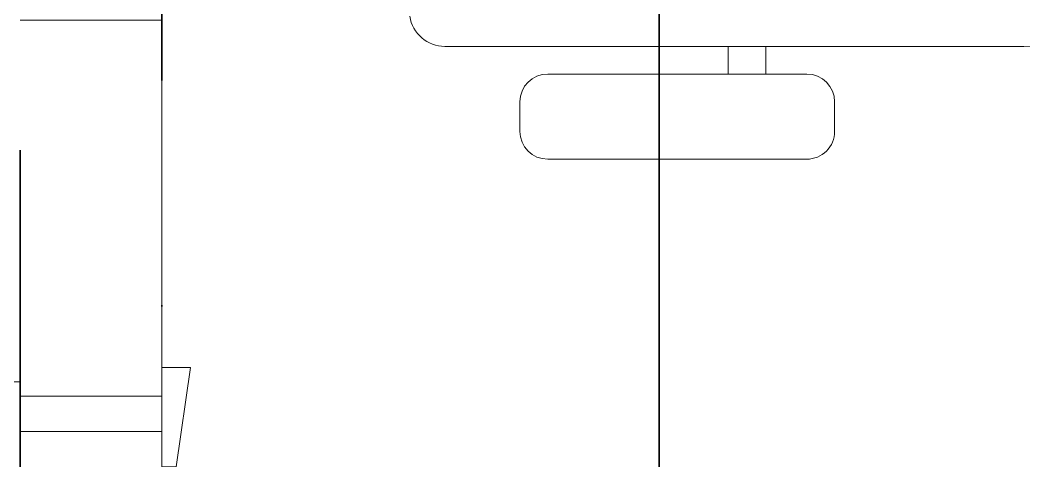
# Model space of a CAD drawing. Header units: inches. Extents: x -246178 to 57169, y -29325 to 19878.
# Drawn here: x 31350 to 32057, y -8923 to -8612 of the extents above; entities that cross this region are included whole.
import ezdxf

# ---------------------------------------------------------------- set-up
doc = ezdxf.new("R2010")
doc.units = ezdxf.units.IN
doc.header["$LTSCALE"] = 25
doc.header["$MEASUREMENT"] = 0
doc.linetypes.add('DASHDOT', pattern=[25.4, 12.7, -6.35, 0, -6.35])
doc.layers.get('0').update_dxf_attribs({"color": 8})
for name, color, linetype, lineweight in [('00-Ground Floor$0$LOADING', 253, 'Continuous', 5), ('00-Ground Floor$0$NEW Wall', 166, 'Continuous', 5), ('00-Ground Floor$0$Walls', 251, 'Continuous', 5), ('00-Ground Floor$0$Wooden Joinery', 251, 'Continuous', 5), ('E-LITE-CLNG-CNDT', 6, 'DASHDOT', 35)]:
    doc.layers.add(name, color=color, linetype=linetype, lineweight=lineweight)

# ---------------------------------------------------------------- blocks, each defined once
blk = doc.blocks.new('00-Ground Floor$0$A$C5DAD61B4')
at = {"layer": '00-Ground Floor$0$Wooden Joinery'}
for points in [[(940, 959.06), (940, 969.06), (1010, 979.06), (1010, 959.06)], [(950, 859.06), (950, 849.06), (1020, 839.06), (1020, 859.06)]]:
    blk.add_lwpolyline(points, close=True, dxfattribs=at)
for points in [[(975, 859.06), (940, 859.06), (940, 899.07), (930, 899.07), (930, 959.06), (975, 959.06), (975, 859.06)], [(975, 859.06), (975, 959.06), (1000, 959.06), (1000, 859.06), (975, 859.06)]]:
    blk.add_lwpolyline(points, dxfattribs=at)
blk = doc.blocks.new('*X63')
at = {"color": 0}
for p, q in [((5, 3), (5, 3)), ((5, 3), (5, 3)), ((5, 3), (5, 3)), ((5, 3), (5, 3)), ((5, 3), (5, 3)), ((5, 3), (5, 3)), ((5, 3), (5, 3)), ((5, 3), (5, 3)), ((5, 3), (5, 3)), ((5, 3), (5, 3)), ((5, 3), (5, 3)), ((5, 3), (5, 3)), ((5, 3), (5, 3)), ((5, 3), (5, 3)), ((5, 3), (5, 3)), ((5, 3), (5, 3)), ((5, 3), (5, 3)), ((5, 3), (5, 3)), ((5, 3), (5, 3)), ((5, 3), (5, 3)), ((5, 3), (5, 3)), ((5, 3), (5, 3)), ((5, 3), (5, 3)), ((5, 3), (5, 3)), ((5, 3), (5, 3)), ((5, 3), (5, 3)), ((5, 3), (5, 3)), ((5, 3), (5, 3)), ((5, 3), (5, 3)), ((5, 3), (5, 3)), ((5, 3), (5, 3)), ((5, 3), (5, 3)), ((5, 3), (5, 3)), ((5, 3), (5, 3)), ((5, 3), (5, 3)), ((5, 3), (5, 3)), ((5, 3), (5, 3)), ((5, 3), (5, 3)), ((5, 3), (5, 3)), ((5, 3), (5, 3)), ((5, 3), (5, 3)), ((5, 3), (5, 3)), ((5, 3), (5, 3)), ((5, 3), (5, 3)), ((5, 3), (5, 3)), ((5, 3), (5, 3)), ((5, 3), (5, 3)), ((5, 3), (5, 3)), ((5, 3), (5, 3)), ((5, 3), (5, 3)), ((5, 3), (5, 3)), ((5, 3), (5, 3)), ((5, 3), (5, 3)), ((5, 3), (5, 3)), ((5, 3), (5, 3)), ((5, 3), (5, 3)), ((5, 3), (5, 3)), ((5, 3), (5, 3)), ((5, 3), (5, 3)), ((5, 3), (5, 3)), ((5, 3), (5, 3)), ((5, 3), (5, 3)), ((5, 3), (5, 3)), ((5, 3), (5, 3)), ((5, 3), (5, 3)), ((5, 3), (5, 3)), ((6, 3), (5, 3)), ((5, 3), (5, 3)), ((6, 3), (5, 3)), ((5, 3), (5, 3)), ((6, 3), (5, 3)), ((5, 3), (5, 3)), ((6, 3), (5, 3)), ((5, 3), (5, 3)), ((5, 3), (5, 3)), ((5, 3), (5, 3)), ((5, 3), (5, 3)), ((5, 3), (5, 3)), ((5, 3), (5, 3)), ((5, 3), (5, 3)), ((5, 3), (5, 3)), ((5, 3), (5, 3)), ((5, 3), (5, 3)), ((5, 3), (5, 3)), ((5, 3), (5, 3)), ((5, 3), (5, 3)), ((5, 3), (5, 3)), ((5, 3), (5, 3)), ((5, 3), (5, 3)), ((5, 3), (5, 3)), ((5, 3), (5, 3)), ((5, 3), (5, 3)), ((5, 3), (5, 3)), ((5, 3), (5, 3)), ((5, 3), (5, 3)), ((5, 3), (5, 3)), ((6, 3), (6, 3)), ((6, 3), (6, 3)), ((6, 3), (6, 3)), ((6, 3), (6, 3)), ((6, 3), (6, 3)), ((6, 3), (6, 3)), ((6, 3), (6, 3)), ((6, 3), (6, 3)), ((6, 3), (6, 3)), ((6, 3), (6, 3)), ((6, 3), (6, 3)), ((6, 3), (6, 3)), ((6, 3), (6, 3)), ((6, 3), (6, 3)), ((6, 3), (6, 3)), ((6, 3), (6, 3)), ((6, 3), (6, 3)), ((6, 3), (6, 3)), ((6, 3), (6, 3)), ((6, 3), (6, 3)), ((6, 3), (6, 3)), ((6, 3), (6, 3)), ((6, 3), (6, 3)), ((6, 3), (6, 3)), ((6, 3), (6, 3)), ((6, 3), (6, 3)), ((6, 3), (6, 3)), ((6, 3), (6, 3)), ((6, 3), (6, 3)), ((6, 3), (6, 3)), ((6, 3), (6, 3)), ((6, 3), (6, 3)), ((6, 3), (6, 3)), ((6, 3), (6, 3)), ((6, 3), (6, 3)), ((6, 3), (6, 3)), ((6, 3), (6, 3)), ((6, 3), (6, 3)), ((6, 3), (6, 3)), ((6, 3), (6, 3)), ((6, 3), (6, 3)), ((6, 3), (6, 3)), ((6, 3), (6, 3)), ((6, 3), (6, 3)), ((6, 3), (6, 3)), ((6, 3), (6, 3)), ((6, 3), (6, 3)), ((6, 3), (6, 3)), ((6, 3), (6, 3)), ((6, 3), (6, 3)), ((6, 3), (6, 3)), ((6, 3), (6, 3)), ((6, 3), (6, 3)), ((6, 3), (6, 3)), ((6, 3), (6, 3)), ((6, 3), (6, 3)), ((6, 3), (6, 3)), ((6, 3), (6, 3)), ((6, 3), (6, 3)), ((6, 3), (6, 3)), ((6, 3), (6, 3)), ((6, 3), (6, 3)), ((6, 3), (6, 3)), ((6, 3), (6, 3)), ((6, 3), (6, 3)), ((6, 3), (6, 3)), ((6, 3), (6, 3)), ((6, 3), (6, 3)), ((6, 3), (6, 3)), ((6, 3), (6, 3)), ((6, 3), (6, 3)), ((6, 3), (6, 3)), ((6, 3), (6, 3)), ((6, 3), (6, 3)), ((6, 3), (6, 3)), ((6, 3), (6, 3)), ((6, 3), (6, 3)), ((6, 3), (6, 3)), ((6, 3), (6, 3)), ((6, 3), (6, 3)), ((6, 3), (6, 3)), ((6, 3), (6, 3)), ((6, 3), (6, 3)), ((6, 3), (6, 3)), ((6, 3), (6, 3)), ((6, 3), (6, 3)), ((6, 3), (6, 3)), ((6, 3), (6, 3)), ((6, 3), (6, 3)), ((6, 3), (6, 3)), ((6, 3), (6, 3)), ((6, 3), (6, 3)), ((6, 3), (6, 3)), ((6, 3), (6, 3)), ((6, 3), (6, 3)), ((6, 3), (6, 3)), ((6, 3), (6, 3)), ((6, 3), (6, 3)), ((6, 3), (6, 3)), ((6, 3), (6, 3)), ((6, 3), (6, 3)), ((6, 3), (6, 3)), ((6, 3), (6, 3)), ((6, 3), (6, 3)), ((6, 3), (6, 3)), ((6, 3), (6, 3)), ((6, 3), (6, 3)), ((6, 3), (6, 3)), ((6, 3), (6, 3)), ((6, 3), (6, 3)), ((6, 3), (6, 3)), ((6, 3), (6, 3)), ((6, 3), (6, 3)), ((6, 3), (6, 3)), ((6, 3), (6, 3)), ((6, 3), (6, 3)), ((6, 3), (6, 3)), ((6, 3), (6, 3)), ((6, 3), (6, 3)), ((6, 3), (6, 3)), ((6, 3), (6, 3)), ((6, 3), (6, 3)), ((6, 3), (6, 3)), ((6, 3), (6, 3)), ((6, 3), (6, 3)), ((6, 3), (6, 3)), ((6, 3), (6, 3)), ((6, 3), (6, 3)), ((6, 3), (6, 3)), ((6, 3), (6, 3)), ((6, 3), (6, 3)), ((6, 3), (6, 3)), ((6, 3), (6, 3)), ((6, 3), (6, 3)), ((6, 3), (6, 3)), ((6, 3), (6, 3)), ((6, 3), (6, 3)), ((6, 3), (6, 3)), ((6, 3), (6, 3)), ((6, 3), (6, 3)), ((6, 3), (6, 3)), ((6, 3), (6, 3)), ((6, 3), (6, 3)), ((6, 3), (6, 3)), ((6, 3), (6, 3)), ((6, 3), (6, 3)), ((6, 3), (6, 3)), ((6, 3), (6, 3)), ((6, 3), (6, 3)), ((6, 3), (6, 3)), ((6, 3), (6, 3)), ((6, 3), (6, 3)), ((6, 3), (6, 3)), ((6, 3), (6, 3)), ((6, 3), (6, 3)), ((6, 3), (6, 3)), ((6, 3), (6, 3)), ((6, 3), (6, 3)), ((6, 3), (6, 3)), ((6, 3), (6, 3)), ((6, 3), (6, 3)), ((6, 3), (6, 3)), ((6, 3), (6, 3)), ((6, 3), (6, 3)), ((6, 3), (6, 3)), ((6, 3), (6, 3)), ((6, 3), (6, 3)), ((6, 3), (6, 3)), ((6, 3), (6, 3)), ((6, 3), (6, 3)), ((6, 3), (6, 3)), ((6, 3), (6, 3)), ((6, 3), (6, 3)), ((6, 3), (6, 3)), ((6, 3), (6, 3)), ((6, 3), (6, 3)), ((6, 3), (6, 3)), ((6, 3), (6, 3)), ((6, 3), (6, 3)), ((6, 3), (6, 3)), ((6, 3), (6, 3)), ((6, 3), (6, 3)), ((6, 3), (6, 3)), ((6, 3), (6, 3)), ((6, 3), (6, 3)), ((6, 3), (6, 3)), ((6, 3), (6, 3)), ((6, 3), (6, 3)), ((6, 3), (6, 3)), ((6, 3), (6, 3)), ((6, 3), (6, 3)), ((6, 3), (6, 3)), ((6, 3), (6, 3)), ((6, 3), (6, 3)), ((6, 3), (6, 3)), ((6, 3), (6, 3)), ((6, 3), (6, 3)), ((6, 3), (6, 3)), ((6, 3), (6, 3)), ((6, 3), (6, 3)), ((6, 3), (6, 3)), ((6, 3), (6, 3)), ((6, 3), (6, 3)), ((6, 3), (6, 3)), ((6, 3), (5, 3)), ((6, 3), (5, 3)), ((6, 3), (5, 3)), ((6, 3), (5, 3)), ((6, 3), (5, 3)), ((6, 3), (6, 3)), ((6, 3), (6, 3)), ((6, 3), (6, 3)), ((6, 3), (6, 3)), ((6, 3), (6, 3)), ((6, 3), (6, 3)), ((6, 3), (6, 3)), ((6, 3), (6, 3)), ((6, 3), (6, 3)), ((6, 3), (6, 3)), ((6, 3), (6, 3)), ((6, 3), (6, 3)), ((6, 3), (6, 3)), ((6, 3), (6, 3)), ((6, 3), (6, 3)), ((6, 3), (6, 3)), ((6, 3), (6, 3)), ((6, 3), (6, 3)), ((6, 3), (6, 3)), ((6, 3), (6, 3)), ((6, 3), (6, 3)), ((6, 3), (6, 3)), ((6, 3), (6, 3)), ((6, 3), (6, 3)), ((6, 3), (6, 3)), ((6, 3), (6, 3)), ((6, 3), (6, 3)), ((6, 3), (6, 3)), ((6, 3), (6, 3)), ((6, 3), (6, 3)), ((6, 3), (6, 3)), ((6, 3), (6, 3)), ((6, 3), (6, 3)), ((6, 3), (6, 3)), ((6, 3), (6, 3)), ((6, 3), (6, 3)), ((6, 3), (6, 3)), ((6, 3), (6, 3)), ((6, 3), (6, 3)), ((6, 3), (6, 3)), ((6, 3), (6, 3)), ((6, 3), (6, 3)), ((6, 3), (6, 3)), ((6, 3), (6, 3)), ((6, 3), (6, 3)), ((6, 3), (6, 3)), ((6, 3), (6, 3)), ((6, 3), (6, 3)), ((6, 3), (6, 3)), ((6, 3), (6, 3)), ((6, 3), (6, 3)), ((6, 3), (6, 3)), ((6, 3), (6, 3)), ((6, 3), (6, 3)), ((6, 3), (6, 3)), ((6, 3), (6, 3)), ((6, 3), (6, 3)), ((6, 3), (6, 3)), ((6, 3), (6, 3)), ((6, 3), (6, 3)), ((6, 3), (6, 3)), ((6, 3), (6, 3)), ((6, 3), (6, 3)), ((6, 3), (6, 3)), ((6, 3), (6, 3)), ((6, 3), (6, 3)), ((6, 3), (6, 3)), ((6, 3), (6, 3)), ((6, 3), (6, 3)), ((6, 3), (6, 3)), ((6, 3), (6, 3)), ((6, 3), (6, 3)), ((6, 3), (6, 3)), ((6, 3), (6, 3)), ((6, 3), (6, 3)), ((6, 3), (6, 3)), ((6, 3), (6, 3)), ((6, 3), (6, 3)), ((6, 3), (6, 3)), ((6, 3), (6, 3)), ((6, 3), (6, 3)), ((6, 3), (6, 3)), ((6, 3), (6, 3)), ((6, 3), (6, 3)), ((6, 3), (6, 3)), ((6, 3), (6, 3)), ((6, 3), (6, 3)), ((6, 3), (6, 3)), ((6, 3), (6, 3)), ((6, 3), (6, 3)), ((6, 3), (6, 3)), ((6, 3), (6, 3)), ((6, 3), (6, 3)), ((6, 3), (6, 3)), ((6, 3), (6, 3)), ((6, 3), (6, 3)), ((6, 3), (6, 3)), ((6, 3), (6, 3)), ((6, 3), (6, 3)), ((6, 3), (6, 3)), ((6, 3), (6, 3)), ((6, 3), (6, 3)), ((6, 3), (6, 3)), ((6, 3), (6, 3)), ((6, 3), (6, 3)), ((6, 3), (6, 3)), ((6, 3), (6, 3)), ((6, 3), (6, 3)), ((6, 3), (6, 3)), ((6, 3), (6, 3)), ((6, 3), (6, 3)), ((6, 3), (6, 3)), ((6, 3), (6, 3)), ((6, 3), (6, 3)), ((6, 3), (6, 3)), ((6, 3), (6, 3)), ((6, 3), (6, 3)), ((6, 3), (6, 3)), ((6, 3), (6, 3)), ((6, 3), (6, 3)), ((6, 3), (6, 3)), ((6, 3), (6, 3)), ((6, 3), (6, 3)), ((6, 3), (6, 3)), ((6, 3), (6, 3)), ((6, 3), (6, 3)), ((6, 3), (6, 3)), ((6, 3), (6, 3)), ((6, 3), (6, 3)), ((6, 3), (6, 3)), ((6, 3), (6, 3)), ((6, 3), (6, 3)), ((6, 3), (6, 3)), ((6, 3), (6, 3)), ((6, 3), (6, 3)), ((6, 3), (6, 3)), ((6, 3), (6, 3)), ((6, 3), (6, 3)), ((6, 3), (6, 3)), ((6, 3), (6, 3)), ((6, 3), (6, 3)), ((6, 3), (6, 3)), ((6, 3), (6, 3)), ((6, 3), (6, 3)), ((6, 3), (6, 3)), ((6, 3), (6, 3)), ((6, 3), (6, 3)), ((6, 3), (6, 3)), ((6, 3), (6, 3)), ((6, 3), (6, 3)), ((6, 3), (6, 3)), ((6, 3), (6, 3)), ((6, 3), (6, 3)), ((6, 3), (6, 3)), ((6, 3), (6, 3)), ((6, 3), (6, 3)), ((6, 3), (6, 3)), ((6, 3), (6, 3)), ((6, 3), (6, 3)), ((6, 3), (6, 3)), ((6, 3), (6, 3)), ((6, 3), (6, 3)), ((6, 3), (6, 3)), ((6, 3), (6, 3)), ((6, 3), (6, 3)), ((6, 3), (6, 3)), ((6, 3), (6, 3)), ((6, 3), (6, 3)), ((6, 3), (6, 3)), ((6, 3), (6, 3)), ((6, 3), (6, 3)), ((6, 3), (6, 3)), ((6, 3), (6, 3)), ((6, 3), (6, 3)), ((6, 3), (6, 3)), ((6, 3), (6, 3)), ((6, 3), (6, 3)), ((6, 3), (6, 3)), ((6, 3), (6, 3)), ((6, 3), (6, 3)), ((6, 3), (6, 3)), ((6, 3), (6, 3)), ((6, 3), (6, 3)), ((6, 3), (6, 3)), ((6, 3), (6, 3)), ((6, 3), (6, 3)), ((6, 3), (6, 3)), ((6, 3), (6, 3)), ((6, 3), (6, 3)), ((6, 3), (6, 3)), ((6, 3), (6, 3)), ((6, 3), (6, 3)), ((6, 3), (6, 3)), ((6, 3), (6, 3)), ((6, 3), (6, 3)), ((6, 3), (6, 3)), ((6, 3), (6, 3)), ((6, 3), (6, 3)), ((6, 3), (6, 3)), ((6, 3), (6, 3)), ((6, 3), (6, 3)), ((6, 3), (6, 3)), ((6, 3), (6, 3)), ((6, 3), (6, 3)), ((6, 3), (6, 3)), ((6, 3), (6, 3)), ((6, 3), (6, 3)), ((6, 3), (6, 3)), ((6, 3), (6, 3)), ((6, 3), (6, 3)), ((6, 3), (6, 3)), ((6, 3), (6, 3)), ((6, 3), (6, 3)), ((6, 3), (6, 3)), ((6, 3), (6, 3)), ((6, 3), (6, 3)), ((6, 3), (6, 3)), ((6, 3), (6, 3)), ((6, 3), (6, 3)), ((6, 3), (6, 3)), ((6, 3), (6, 3)), ((6, 3), (6, 3)), ((6, 3), (6, 3)), ((6, 3), (6, 3)), ((6, 3), (6, 3)), ((6, 3), (6, 3)), ((6, 3), (6, 3)), ((6, 3), (6, 3)), ((6, 3), (6, 3)), ((6, 3), (6, 3)), ((6, 3), (6, 3)), ((6, 3), (6, 3)), ((6, 3), (6, 3)), ((6, 3), (6, 3)), ((6, 3), (6, 3)), ((6, 3), (6, 3)), ((6, 3), (6, 3)), ((6, 3), (6, 3)), ((6, 3), (6, 3)), ((6, 3), (6, 3)), ((6, 3), (6, 3)), ((6, 3), (6, 3)), ((6, 3), (6, 3)), ((6, 3), (6, 3)), ((6, 3), (6, 3)), ((6, 3), (6, 3)), ((6, 3), (6, 3)), ((6, 3), (6, 3)), ((6, 3), (6, 3)), ((6, 3), (6, 3)), ((6, 3), (6, 3)), ((6, 3), (6, 3)), ((6, 3), (6, 3)), ((6, 3), (6, 3)), ((6, 3), (6, 3)), ((6, 3), (6, 3)), ((6, 3), (6, 3)), ((6, 3), (6, 3)), ((6, 3), (6, 3)), ((6, 3), (6, 3)), ((6, 3), (6, 3)), ((6, 3), (6, 3)), ((6, 3), (6, 3)), ((6, 3), (6, 3)), ((6, 3), (6, 3)), ((6, 3), (6, 3)), ((6, 3), (6, 3)), ((6, 3), (6, 3)), ((6, 3), (6, 3)), ((6, 3), (6, 3)), ((6, 3), (6, 3)), ((6, 3), (6, 3)), ((6, 3), (6, 3)), ((6, 3), (6, 3)), ((6, 3), (6, 3)), ((6, 3), (6, 3)), ((6, 3), (6, 3)), ((6, 3), (6, 3)), ((6, 3), (6, 3)), ((6, 3), (6, 3)), ((6, 3), (6, 3)), ((6, 3), (6, 3)), ((6, 3), (6, 3)), ((6, 3), (6, 3)), ((6, 3), (6, 3)), ((6, 3), (6, 3)), ((6, 3), (6, 3)), ((6, 3), (6, 3)), ((6, 3), (6, 3)), ((6, 3), (6, 3)), ((6, 3), (6, 3)), ((6, 3), (6, 3)), ((6, 3), (6, 3)), ((6, 3), (6, 3)), ((6, 3), (6, 3)), ((6, 3), (6, 3)), ((6, 3), (6, 3)), ((6, 3), (6, 3)), ((6, 3), (6, 3)), ((6, 3), (6, 3)), ((6, 3), (6, 3)), ((6, 3), (6, 3)), ((6, 3), (6, 3)), ((6, 3), (6, 3)), ((6, 3), (6, 3)), ((6, 3), (6, 3)), ((6, 3), (6, 3)), ((6, 3), (6, 3)), ((6, 3), (6, 3)), ((6, 3), (6, 3)), ((6, 3), (6, 3)), ((6, 3), (6, 3)), ((6, 3), (6, 3)), ((6, 3), (6, 3)), ((6, 3), (6, 3)), ((6, 3), (6, 3)), ((6, 3), (6, 3))]:
    blk.add_line(p, q, dxfattribs=at)
blk = doc.blocks.new('*X64')
at = {"color": 0}
for p, q in [((13, 1), (13, 1)), ((13, 1), (13, 1)), ((13, 1), (13, 1)), ((13, 1), (13, 1)), ((13, 1), (13, 1)), ((13, 1), (13, 1)), ((13, 1), (13, 1)), ((13, 1), (13, 1)), ((13, 1), (13, 1)), ((13, 1), (13, 1)), ((13, 1), (13, 1)), ((13, 1), (13, 1)), ((13, 1), (13, 1)), ((13, 1), (13, 1)), ((13, 1), (13, 1)), ((13, 1), (14, 1)), ((13, 1), (14, 1)), ((13, 1), (14, 1)), ((13, 1), (13, 1)), ((13, 1), (13, 1)), ((13, 1), (13, 1)), ((13, 1), (13, 1)), ((13, 1), (13, 1)), ((13, 1), (13, 1)), ((13, 1), (13, 1)), ((13, 1), (13, 1)), ((13, 1), (13, 1)), ((13, 1), (13, 1)), ((13, 1), (13, 1)), ((13, 1), (13, 1)), ((13, 1), (13, 1)), ((13, 1), (13, 1)), ((13, 1), (13, 1)), ((13, 1), (13, 1)), ((13, 1), (13, 1)), ((13, 1), (13, 1)), ((13, 1), (13, 1)), ((13, 1), (13, 1)), ((13, 1), (13, 1)), ((13, 1), (13, 1)), ((13, 1), (13, 1)), ((13, 1), (13, 1)), ((13, 1), (13, 1)), ((13, 1), (13, 1)), ((13, 1), (13, 1)), ((13, 1), (13, 1)), ((13, 1), (13, 1)), ((13, 1), (13, 1)), ((13, 1), (13, 1)), ((13, 1), (13, 1)), ((13, 1), (13, 1)), ((13, 1), (13, 1)), ((13, 1), (13, 1)), ((13, 1), (13, 1)), ((13, 1), (13, 1)), ((13, 1), (13, 1)), ((13, 1), (13, 1)), ((13, 1), (13, 1)), ((13, 1), (13, 1)), ((13, 1), (13, 1)), ((13, 1), (13, 1)), ((13, 1), (13, 1)), ((13, 1), (13, 1)), ((13, 1), (13, 1)), ((13, 1), (13, 1)), ((13, 1), (13, 1)), ((13, 1), (13, 1)), ((13, 1), (13, 1)), ((13, 1), (13, 1)), ((13, 1), (13, 1)), ((13, 1), (13, 1)), ((13, 1), (13, 1)), ((13, 1), (13, 1)), ((13, 1), (13, 1)), ((13, 1), (13, 1)), ((13, 1), (13, 1)), ((13, 1), (13, 1)), ((13, 1), (13, 1)), ((13, 1), (13, 1)), ((13, 1), (13, 1)), ((13, 1), (13, 1)), ((13, 1), (13, 1)), ((13, 1), (13, 1)), ((13, 1), (13, 1)), ((13, 1), (13, 1)), ((13, 1), (13, 1)), ((13, 1), (13, 1)), ((13, 1), (13, 1)), ((13, 1), (13, 1)), ((13, 1), (13, 1)), ((13, 1), (13, 1)), ((13, 1), (13, 1)), ((13, 1), (13, 1)), ((13, 1), (13, 1)), ((13, 1), (13, 1)), ((13, 1), (13, 1)), ((13, 1), (13, 1)), ((13, 1), (13, 1)), ((13, 1), (13, 1)), ((13, 1), (13, 1)), ((13, 1), (13, 1)), ((13, 1), (13, 1)), ((13, 1), (13, 1)), ((13, 1), (13, 1)), ((13, 1), (13, 1)), ((13, 1), (13, 1)), ((13, 1), (13, 1)), ((13, 1), (13, 1)), ((13, 1), (13, 1)), ((13, 1), (13, 1)), ((13, 1), (13, 1)), ((13, 1), (13, 1)), ((13, 1), (13, 1)), ((13, 1), (13, 1)), ((13, 1), (13, 1)), ((13, 1), (13, 1)), ((13, 1), (13, 1)), ((13, 1), (13, 1)), ((13, 1), (13, 1)), ((13, 1), (13, 1)), ((13, 1), (13, 1)), ((13, 1), (13, 1)), ((13, 1), (13, 1)), ((13, 1), (14, 1)), ((13, 0), (13, 0)), ((13, 0), (13, 0)), ((13, 0), (13, 0)), ((13, 0), (13, 0)), ((13, 0), (13, 0)), ((13, 0), (13, 0)), ((13, 0), (13, 0)), ((13, 0), (13, 0)), ((13, 0), (13, 0)), ((13, 0), (13, 0)), ((13, 0), (13, 0)), ((13, 0), (13, 0)), ((13, 0), (13, 0)), ((13, 0), (13, 0)), ((13, 0), (13, 0)), ((13, 0), (13, 0)), ((13, 0), (13, 0)), ((13, 0), (13, 0)), ((13, 0), (13, 0)), ((13, 0), (13, 0)), ((13, 0), (13, 0)), ((13, 0), (13, 0)), ((13, 0), (13, 0)), ((13, 0), (13, 0)), ((13, 0), (13, 0)), ((13, 0), (13, 0)), ((13, 0), (13, 0)), ((13, 0), (13, 0)), ((13, 0), (13, 0)), ((13, 0), (13, 0)), ((13, 0), (13, 0)), ((13, 0), (13, 0)), ((13, 0), (13, 0)), ((13, 0), (13, 0)), ((13, 0), (13, 0)), ((13, 0), (13, 0)), ((13, 0), (13, 0)), ((13, 0), (13, 0)), ((13, 0), (13, 0)), ((13, 0), (13, 0)), ((13, 0), (13, 0)), ((13, 0), (13, 0)), ((13, 0), (13, 0)), ((13, 0), (13, 0)), ((13, 0), (13, 0)), ((13, 0), (13, 0)), ((13, 0), (13, 0)), ((13, 0), (13, 0)), ((13, 0), (14, 0)), ((13, 0), (14, 0)), ((13, 0), (13, 0)), ((13, 0), (14, 0)), ((14, 1), (14, 1)), ((14, 1), (14, 1)), ((14, 1), (14, 1)), ((14, 1), (14, 1)), ((14, 1), (14, 1)), ((14, 1), (14, 1)), ((14, 1), (14, 1)), ((14, 1), (14, 1)), ((14, 1), (14, 1)), ((14, 1), (14, 1)), ((14, 1), (14, 1)), ((14, 1), (14, 1)), ((14, 1), (14, 1)), ((14, 1), (14, 1)), ((14, 1), (14, 1)), ((14, 1), (14, 1)), ((14, 1), (14, 1)), ((14, 1), (14, 1)), ((14, 1), (14, 1)), ((14, 1), (14, 1)), ((14, 1), (14, 1)), ((14, 1), (14, 1)), ((14, 1), (14, 1)), ((14, 1), (14, 1)), ((14, 1), (14, 1)), ((14, 1), (14, 1)), ((14, 1), (14, 1)), ((14, 1), (14, 1)), ((14, 1), (14, 1)), ((14, 1), (14, 1)), ((14, 1), (14, 1)), ((14, 1), (14, 1)), ((14, 1), (14, 1)), ((14, 1), (14, 1)), ((14, 1), (14, 1)), ((14, 1), (14, 1)), ((14, 1), (14, 1)), ((14, 1), (14, 1)), ((14, 1), (14, 1)), ((14, 1), (14, 1)), ((14, 1), (14, 1)), ((14, 1), (14, 1)), ((14, 1), (14, 1)), ((14, 1), (14, 1)), ((14, 1), (14, 1)), ((14, 1), (14, 1)), ((14, 1), (14, 1)), ((14, 1), (14, 1)), ((14, 1), (14, 1)), ((14, 1), (14, 1)), ((14, 1), (14, 1)), ((14, 1), (14, 1)), ((14, 1), (14, 1)), ((14, 1), (14, 1)), ((14, 1), (14, 1)), ((14, 1), (14, 1)), ((14, 1), (14, 1)), ((14, 1), (14, 1)), ((14, 1), (14, 1)), ((14, 1), (14, 1)), ((14, 1), (14, 1)), ((14, 1), (14, 1)), ((14, 1), (14, 1)), ((14, 1), (14, 1)), ((14, 1), (14, 1)), ((14, 1), (14, 1)), ((14, 1), (14, 1)), ((14, 1), (14, 1)), ((14, 1), (14, 1)), ((14, 1), (14, 1)), ((14, 1), (14, 1)), ((14, 1), (14, 1)), ((14, 1), (14, 1)), ((14, 1), (14, 1)), ((14, 1), (14, 1)), ((14, 1), (14, 1)), ((14, 1), (14, 1)), ((14, 1), (14, 1)), ((14, 1), (14, 1)), ((14, 1), (14, 1)), ((14, 1), (14, 1)), ((14, 1), (14, 1)), ((14, 1), (14, 1)), ((14, 1), (14, 1)), ((14, 1), (14, 1)), ((14, 1), (14, 1)), ((14, 1), (14, 1)), ((14, 1), (14, 1)), ((14, 1), (14, 1)), ((14, 1), (14, 1)), ((14, 1), (14, 1)), ((14, 1), (14, 1)), ((14, 1), (14, 1)), ((14, 1), (14, 1)), ((14, 0), (14, 0)), ((14, 0), (14, 0)), ((14, 0), (14, 0)), ((14, 0), (14, 0)), ((14, 0), (14, 0)), ((14, 0), (14, 0)), ((14, 0), (14, 0)), ((14, 0), (14, 0)), ((14, 0), (14, 0)), ((14, 0), (14, 0)), ((14, 0), (14, 0)), ((14, 0), (14, 0)), ((14, 0), (14, 0)), ((14, 0), (14, 0)), ((14, 0), (14, 0)), ((14, 0), (14, 0)), ((14, 0), (14, 0)), ((14, 0), (14, 0)), ((14, 0), (14, 0)), ((14, 0), (14, 0)), ((14, 0), (14, 0)), ((14, 0), (14, 0)), ((14, 0), (14, 0)), ((14, 0), (14, 0)), ((14, 0), (14, 0)), ((14, 0), (14, 0)), ((14, 0), (14, 0)), ((14, 0), (14, 0)), ((14, 0), (14, 0)), ((14, 0), (14, 0)), ((14, 0), (14, 0)), ((14, 0), (14, 0)), ((14, 0), (14, 0)), ((14, 0), (14, 0)), ((14, 0), (14, 0)), ((14, 0), (14, 0)), ((14, 0), (14, 0)), ((14, 0), (14, 0)), ((14, 0), (14, 0)), ((14, 0), (14, 0)), ((14, 0), (14, 0)), ((14, 0), (14, 0)), ((14, 0), (14, 0)), ((14, 0), (14, 0)), ((14, 0), (14, 0)), ((14, 0), (14, 0)), ((14, 0), (14, 0)), ((14, 0), (14, 0)), ((13, 0), (13, 0)), ((13, 0), (14, 0)), ((13, 0), (13, 0)), ((13, 0), (14, 0)), ((13, 0), (13, 0)), ((13, 0), (14, 0)), ((13, 0), (13, 0)), ((13, 0), (13, 0)), ((13, 0), (13, 0)), ((13, 0), (13, 0)), ((13, 0), (14, 0)), ((13, 0), (13, 0)), ((13, 0), (14, 0)), ((13, 0), (13, 0)), ((13, 0), (14, 0)), ((13, 0), (13, 0)), ((13, 0), (14, 0)), ((13, 0), (13, 0)), ((13, 0), (14, 0)), ((13, 0), (13, 0)), ((13, 0), (14, 0)), ((13, 0), (13, 0)), ((13, 0), (14, 0)), ((13, 0), (13, 0)), ((13, 0), (13, 0)), ((13, 0), (13, 0)), ((13, 0), (14, 0)), ((13, 0), (13, 0)), ((13, 0), (14, 0)), ((13, 0), (13, 0)), ((13, 0), (14, 0)), ((13, 0), (13, 0)), ((13, 0), (14, 0)), ((13, 0), (13, 0)), ((13, 0), (13, 0)), ((13, 0), (13, 0)), ((13, 0), (13, 0)), ((13, 0), (13, 0)), ((13, 0), (13, 0)), ((13, 0), (13, 0)), ((13, 0), (13, 0)), ((13, 0), (13, 0)), ((13, 0), (13, 0)), ((13, 0), (13, 0)), ((13, 0), (13, 0)), ((13, 0), (13, 0)), ((13, 0), (13, 0)), ((13, 0), (13, 0)), ((13, 0), (13, 0)), ((13, 0), (13, 0)), ((13, 0), (13, 0)), ((13, 0), (13, 0)), ((13, 0), (13, 0)), ((13, 0), (13, 0)), ((13, 0), (13, 0)), ((13, 0), (13, 0)), ((13, 0), (13, 0)), ((13, 0), (13, 0)), ((13, 0), (13, 0)), ((13, 0), (13, 0)), ((13, 0), (13, 0)), ((13, 0), (13, 0)), ((13, 0), (13, 0)), ((13, 0), (13, 0)), ((13, -1), (13, -1)), ((13, -1), (13, -1)), ((13, -1), (13, -1)), ((13, -1), (13, -1)), ((13, -1), (13, -1)), ((13, -1), (14, -1)), ((13, -1), (13, -1)), ((14, 0), (14, 0)), ((14, 0), (14, 0)), ((14, 0), (14, 0)), ((14, 0), (14, 0)), ((14, 0), (14, 0)), ((14, 0), (14, 0)), ((14, 0), (14, 0)), ((14, 0), (14, 0)), ((14, 0), (14, 0)), ((14, 0), (14, 0)), ((14, 0), (14, 0)), ((14, 0), (14, 0)), ((14, 0), (14, 0)), ((14, 0), (14, 0)), ((14, 0), (14, 0)), ((13, 0), (14, 0)), ((14, 0), (14, 0)), ((14, 0), (14, 0)), ((14, 0), (14, 0)), ((14, 0), (14, 0)), ((14, 0), (14, 0)), ((14, 0), (14, 0)), ((14, 0), (14, 0)), ((14, 0), (14, 0)), ((14, 0), (14, 0)), ((14, 0), (14, 0)), ((14, 0), (14, 0)), ((14, 0), (14, 0)), ((14, 0), (14, 0)), ((14, 0), (14, 0)), ((14, 0), (14, 0)), ((14, 0), (14, 0)), ((14, 0), (14, 0)), ((14, 0), (14, 0)), ((14, 0), (14, 0)), ((14, 0), (14, 0)), ((14, 0), (14, 0)), ((14, 0), (14, 0)), ((14, 0), (14, 0)), ((14, 0), (14, 0)), ((14, 0), (14, 0)), ((14, 0), (14, 0)), ((14, 0), (14, 0)), ((14, 0), (14, 0)), ((14, 0), (14, 0)), ((14, 0), (14, 0)), ((14, 0), (14, 0)), ((14, 0), (14, 0)), ((14, 0), (14, 0)), ((14, 0), (14, 0)), ((14, -1), (14, -1)), ((14, -1), (14, -1)), ((14, -1), (14, -1)), ((14, -1), (14, -1)), ((14, -1), (14, -1))]:
    blk.add_line(p, q, dxfattribs=at)
blk = doc.blocks.new('00-Ground Floor$0$GF21018-P')
at = {"color": 0}
for p, q in [((0.22049, 0.47563), (0.22049, 0.0675)), ((0.25963, 0.34221), (0.2804, 0.34221)), ((0.24001, 0.32259), (0.24001, 0.14)), ((0.30001, 0.32259), (0.30001, 0.14)), ((0.22049, 0.29372), (0.24001, 0.29372)), ((0.22049, 0.26708), (0.24001, 0.26708)), ((0.25963, 0.12039), (0.2804, 0.12039))]:
    blk.add_line(p, q, dxfattribs=at)
for points in [[(0.24001, 0.29372), (0.24001, 0.29372), (0.24001, 0.29372), (0.24001, 0.29372), (0.24001, 0.29372), (0.24001, 0.29372), (0.24001, 0.29372), (0.24001, 0.29372), (0.24001, 0.29372), (0.24001, 0.29372), (0.24001, 0.29372), (0.24001, 0.29372), (0.24001, 0.29372), (0.24001, 0.29372), (0.24001, 0.29372), (0.24001, 0.29372), (0.24001, 0.29372), (0.24001, 0.29372), (0.24001, 0.29372), (0.24001, 0.29372), (0.24001, 0.29372), (0.24001, 0.29372), (0.24001, 0.29372), (0.24001, 0.29372), (0.24001, 0.29372), (0.24001, 0.29372), (0.24001, 0.29372), (0.24001, 0.29372), (0.24001, 0.29372), (0.24001, 0.29372), (0.24001, 0.29372), (0.24001, 0.29372), (0.24001, 0.29372), (0.24001, 0.29372), (0.24001, 0.29372), (0.24001, 0.29372), (0.24001, 0.29372), (0.24001, 0.29372), (0.24001, 0.29372), (0.24001, 0.29372), (0.24001, 0.29372), (0.24001, 0.29372), (0.24001, 0.29372), (0.24001, 0.29372), (0.24001, 0.29372), (0.24001, 0.29372), (0.24001, 0.29372), (0.24001, 0.29372), (0.24001, 0.29372), (0.24001, 0.29372), (0.24001, 0.29372), (0.24001, 0.29372), (0.24001, 0.29372), (0.24001, 0.29372), (0.24001, 0.29372), (0.24001, 0.29372), (0.24001, 0.29372), (0.24001, 0.29372), (0.24001, 0.29372), (0.24001, 0.29372), (0.24001, 0.29372), (0.24001, 0.29372), (0.24001, 0.29372), (0.24001, 0.29372), (0.24001, 0.29372), (0.24001, 0.29372), (0.24001, 0.29372), (0.24001, 0.29372), (0.24001, 0.29372), (0.24001, 0.29372), (0.24001, 0.29372), (0.24001, 0.29372), (0.24001, 0.29372), (0.24001, 0.29372), (0.24001, 0.29372), (0.24001, 0.29372), (0.24001, 0.29372), (0.24001, 0.29372), (0.24001, 0.29372), (0.24001, 0.29372), (0.24001, 0.29372), (0.24001, 0.29372), (0.24001, 0.29372), (0.24001, 0.29372), (0.24001, 0.29372), (0.24001, 0.29372), (0.24001, 0.29372), (0.24001, 0.29372), (0.24001, 0.29372), (0.24001, 0.29372), (0.24001, 0.29372), (0.24001, 0.29372), (0.24001, 0.29372), (0.24001, 0.29372), (0.24001, 0.29372), (0.24001, 0.29372), (0.24001, 0.29372), (0.24001, 0.29372), (0.24001, 0.29372), (0.24001, 0.29372), (0.24001, 0.29372), (0.24001, 0.29372), (0.24001, 0.29372), (0.24001, 0.29372), (0.24001, 0.29372), (0.24001, 0.29372), (0.24001, 0.29372), (0.24001, 0.29372), (0.24001, 0.29372), (0.24001, 0.29372), (0.24001, 0.29372), (0.24001, 0.29372), (0.24001, 0.29372), (0.24001, 0.29372), (0.24001, 0.29372), (0.24001, 0.29372), (0.24001, 0.29372), (0.24001, 0.29372), (0.24001, 0.29372), (0.24001, 0.29372), (0.24001, 0.29372), (0.24001, 0.29372), (0.24001, 0.29372), (0.24001, 0.29372), (0.24001, 0.29372), (0.24001, 0.29372), (0.24001, 0.29372), (0.24001, 0.29372), (0.24001, 0.29372), (0.24001, 0.29372), (0.24001, 0.29372), (0.24001, 0.29372), (0.24001, 0.29372), (0.24001, 0.29372), (0.24001, 0.29372), (0.24001, 0.29372), (0.24001, 0.29372), (0.24001, 0.29372), (0.24001, 0.29372), (0.24001, 0.29372), (0.24001, 0.29372), (0.24001, 0.29372), (0.24001, 0.29372), (0.24001, 0.29372), (0.24001, 0.29372), (0.24001, 0.29372), (0.24001, 0.29372), (0.24001, 0.29372), (0.24001, 0.29372), (0.24001, 0.29372), (0.24001, 0.29372), (0.24001, 0.29372), (0.24001, 0.29372), (0.24001, 0.29372), (0.24001, 0.29372), (0.24001, 0.29372), (0.24001, 0.29372), (0.24001, 0.29372), (0.24001, 0.29372), (0.24001, 0.29372), (0.24001, 0.29372), (0.24001, 0.29372), (0.24001, 0.29372), (0.24001, 0.29372), (0.24001, 0.29372), (0.24001, 0.29372), (0.24001, 0.29372), (0.24001, 0.29372), (0.24001, 0.29372), (0.24001, 0.29372), (0.24001, 0.29372), (0.24001, 0.29372), (0.24001, 0.29372), (0.24001, 0.29372), (0.24001, 0.29372), (0.24001, 0.29372), (0.24001, 0.29372), (0.24001, 0.29372), (0.24001, 0.29372), (0.24001, 0.29372), (0.24001, 0.29372), (0.24001, 0.29372), (0.24001, 0.29372), (0.24001, 0.29372), (0.24001, 0.29372), (0.24001, 0.29372), (0.24001, 0.29372), (0.24001, 0.29372), (0.24001, 0.29372), (0.24001, 0.29372), (0.24001, 0.29372), (0.24001, 0.29372), (0.24001, 0.29372), (0.24001, 0.29372), (0.24001, 0.29372), (0.24001, 0.29372), (0.24001, 0.29372), (0.24001, 0.29372), (0.24001, 0.29372), (0.24001, 0.29372), (0.24001, 0.29372), (0.24001, 0.29372), (0.24001, 0.29372), (0.24001, 0.29372), (0.24001, 0.29372), (0.24001, 0.29372), (0.24001, 0.29372), (0.24001, 0.29372), (0.24001, 0.29372), (0.24001, 0.29372), (0.24001, 0.29372), (0.24001, 0.29372), (0.24001, 0.29372), (0.24001, 0.29372), (0.24001, 0.29372), (0.24001, 0.29372), (0.24001, 0.29372), (0.24001, 0.29372), (0.24001, 0.29372), (0.24001, 0.29372), (0.24001, 0.29372), (0.24001, 0.29372), (0.24001, 0.29372), (0.24001, 0.29372), (0.24001, 0.29372), (0.24001, 0.29372), (0.24001, 0.29372), (0.24001, 0.29372), (0.24001, 0.29372), (0.24001, 0.29372), (0.24001, 0.29372), (0.24001, 0.29372), (0.24001, 0.29372), (0.24001, 0.29372), (0.24001, 0.29372), (0.24001, 0.29372), (0.24001, 0.29372), (0.24001, 0.29372), (0.24001, 0.29372), (0.24001, 0.29372), (0.24001, 0.29372), (0.24001, 0.29372), (0.24001, 0.29372), (0.24001, 0.29372), (0.24001, 0.29372), (0.24001, 0.29372), (0.24001, 0.29372), (0.24001, 0.29372), (0.24001, 0.29372), (0.24001, 0.29372), (0.24001, 0.29372), (0.24001, 0.29372), (0.24001, 0.29372), (0.24001, 0.29372), (0.24001, 0.29372), (0.24001, 0.29372), (0.24001, 0.29372), (0.24001, 0.29372), (0.24001, 0.29372), (0.24001, 0.29372), (0.24001, 0.29372), (0.24001, 0.29372), (0.24001, 0.29372), (0.24001, 0.29372), (0.24001, 0.29372), (0.24001, 0.29372), (0.24001, 0.29372), (0.24001, 0.29372), (0.24001, 0.29372), (0.24001, 0.29372), (0.24001, 0.29372), (0.24001, 0.29372), (0.24001, 0.29372), (0.24001, 0.29372), (0.24001, 0.29372), (0.24001, 0.29372), (0.24001, 0.29372)], [(0.24001, 0.29372), (0.24001, 0.29372), (0.24001, 0.29372), (0.24001, 0.29372), (0.24001, 0.29372), (0.24001, 0.29372), (0.24001, 0.29372), (0.24001, 0.29372), (0.24001, 0.29372), (0.24001, 0.29372), (0.24001, 0.29372), (0.24001, 0.29372), (0.24001, 0.29372), (0.24001, 0.29372), (0.24001, 0.29372), (0.24001, 0.29372), (0.24001, 0.29372), (0.24001, 0.29372), (0.24001, 0.29372), (0.24001, 0.29372), (0.24001, 0.29372), (0.24001, 0.29372), (0.24001, 0.29372), (0.24001, 0.29372), (0.24001, 0.29372), (0.24001, 0.29372), (0.24001, 0.29372), (0.24001, 0.29372), (0.24001, 0.29372), (0.24001, 0.29372), (0.24001, 0.29372), (0.24001, 0.29372), (0.24001, 0.29372), (0.24001, 0.29372), (0.24001, 0.29372), (0.24001, 0.29372), (0.24001, 0.29372), (0.24001, 0.29372), (0.24001, 0.29372), (0.24001, 0.29372), (0.24001, 0.29372), (0.24001, 0.29372), (0.24001, 0.29372), (0.24001, 0.29372), (0.24001, 0.29372), (0.24001, 0.29372), (0.24001, 0.29372), (0.24001, 0.29372), (0.24001, 0.29372), (0.24001, 0.29372), (0.24001, 0.29372), (0.24001, 0.29372), (0.24001, 0.29372), (0.24001, 0.29372), (0.24001, 0.29372), (0.24001, 0.29372), (0.24001, 0.29372), (0.24001, 0.29372), (0.24001, 0.29372), (0.24001, 0.29372), (0.24001, 0.29372), (0.24001, 0.29372), (0.24001, 0.29372), (0.24001, 0.29372), (0.24001, 0.29372), (0.24001, 0.29372), (0.24001, 0.29372), (0.24001, 0.29372), (0.24001, 0.29372), (0.24001, 0.29372), (0.24001, 0.29372), (0.24001, 0.29372), (0.24001, 0.29372), (0.24001, 0.29372), (0.24001, 0.29372), (0.24001, 0.29372), (0.24001, 0.29372), (0.24001, 0.29372), (0.24001, 0.29372), (0.24001, 0.29372), (0.24001, 0.29372), (0.24001, 0.29372), (0.24001, 0.29372), (0.24001, 0.29372), (0.24001, 0.29372), (0.24001, 0.29372), (0.24001, 0.29372), (0.24001, 0.29372), (0.24001, 0.29372), (0.24001, 0.29372), (0.24001, 0.29372), (0.24001, 0.29372), (0.24001, 0.29372), (0.24001, 0.29372), (0.24001, 0.29372), (0.24001, 0.29372), (0.24001, 0.29372), (0.24001, 0.29372), (0.24001, 0.29372), (0.24001, 0.29372), (0.24001, 0.29372), (0.24001, 0.29372), (0.24001, 0.29372), (0.24001, 0.29372), (0.24001, 0.29372), (0.24001, 0.29372), (0.24001, 0.29372), (0.24001, 0.29372), (0.24001, 0.29372), (0.24001, 0.29372), (0.24001, 0.29372), (0.24001, 0.29372), (0.24001, 0.29372), (0.24001, 0.29372), (0.24001, 0.29372), (0.24001, 0.29372), (0.24001, 0.29372), (0.24001, 0.29372), (0.24001, 0.29372), (0.24001, 0.29372), (0.24001, 0.29372), (0.24001, 0.29372), (0.24001, 0.29372), (0.24001, 0.29372), (0.24001, 0.29372), (0.24001, 0.29372), (0.24001, 0.29372), (0.24001, 0.29372), (0.24001, 0.29372), (0.24001, 0.29372), (0.24001, 0.29372), (0.24001, 0.29372), (0.24001, 0.29372), (0.24001, 0.29372), (0.24001, 0.29372), (0.24001, 0.29372), (0.24001, 0.29372), (0.24001, 0.29372), (0.24001, 0.29372), (0.24001, 0.29372), (0.24001, 0.29372), (0.24001, 0.29372), (0.24001, 0.29372), (0.24001, 0.29372), (0.24001, 0.29372), (0.24001, 0.29372), (0.24001, 0.29372), (0.24001, 0.29372), (0.24001, 0.29372), (0.24001, 0.29372), (0.24001, 0.29372), (0.24001, 0.29372), (0.24001, 0.29372), (0.24001, 0.29372), (0.24001, 0.29372), (0.24001, 0.29372), (0.24001, 0.29372), (0.24001, 0.29372), (0.24001, 0.29372), (0.24001, 0.29372), (0.24001, 0.29372), (0.24001, 0.29372), (0.24001, 0.29372), (0.24001, 0.29372), (0.24001, 0.29372), (0.24001, 0.29372), (0.24001, 0.29372), (0.24001, 0.29372), (0.24001, 0.29372), (0.24001, 0.29372), (0.24001, 0.29372), (0.24001, 0.29372), (0.24001, 0.29372), (0.24001, 0.29372), (0.24001, 0.29372), (0.24001, 0.29372), (0.24001, 0.29372), (0.24001, 0.29372), (0.24001, 0.29372), (0.24001, 0.29372), (0.24001, 0.29372), (0.24001, 0.29372), (0.24001, 0.29372), (0.24001, 0.29372), (0.24001, 0.29372), (0.24001, 0.29372), (0.24001, 0.29372), (0.24001, 0.29372), (0.24001, 0.29372), (0.24001, 0.29372), (0.24001, 0.29372), (0.24001, 0.29372), (0.24001, 0.29372), (0.24001, 0.29372), (0.24001, 0.29372), (0.24001, 0.29372), (0.24001, 0.29372), (0.24001, 0.29372), (0.24001, 0.29372), (0.24001, 0.29372), (0.24001, 0.29372), (0.24001, 0.29372), (0.24001, 0.29372), (0.24001, 0.29372), (0.24001, 0.29372), (0.24001, 0.29372), (0.24001, 0.29372), (0.24001, 0.29372), (0.24001, 0.29372), (0.24001, 0.29372), (0.24001, 0.29372), (0.24001, 0.29372), (0.24001, 0.29372), (0.24001, 0.29372), (0.24001, 0.29372), (0.24001, 0.29372), (0.24001, 0.29372), (0.24001, 0.29372), (0.24001, 0.29372)], [(0.24001, 0.29372), (0.24001, 0.29372), (0.24001, 0.29372), (0.24001, 0.29372), (0.24001, 0.29372), (0.24001, 0.29372), (0.24001, 0.29372), (0.24001, 0.29372), (0.24001, 0.29372), (0.24001, 0.29372), (0.24001, 0.29372), (0.24001, 0.29372), (0.24001, 0.29372), (0.24001, 0.29372), (0.24001, 0.29372), (0.24001, 0.29372), (0.24001, 0.29372), (0.24001, 0.29372), (0.24001, 0.29372), (0.24001, 0.29372), (0.24001, 0.29372), (0.24001, 0.29372), (0.24001, 0.29372), (0.24001, 0.29372), (0.24001, 0.29372), (0.24001, 0.29372), (0.24001, 0.29372), (0.24001, 0.29372), (0.24001, 0.29372), (0.24001, 0.29372), (0.24001, 0.29372), (0.24001, 0.29372), (0.24001, 0.29372), (0.24001, 0.29372), (0.24001, 0.29372), (0.24001, 0.29372), (0.24001, 0.29372), (0.24001, 0.29372), (0.24001, 0.29372), (0.24001, 0.29372), (0.24001, 0.29372), (0.24001, 0.29372), (0.24001, 0.29372), (0.24001, 0.29372), (0.24001, 0.29372), (0.24001, 0.29372), (0.24001, 0.29372), (0.24001, 0.29372), (0.24001, 0.29372), (0.24001, 0.29372), (0.24001, 0.29372), (0.24001, 0.29372), (0.24001, 0.29372), (0.24001, 0.29372), (0.24001, 0.29372), (0.24001, 0.29372), (0.24001, 0.29372), (0.24001, 0.29372), (0.24001, 0.29372), (0.24001, 0.29372), (0.24001, 0.29372), (0.24001, 0.29372), (0.24001, 0.29372), (0.24001, 0.29372), (0.24001, 0.29372), (0.24001, 0.29372), (0.24001, 0.29372), (0.24001, 0.29372), (0.24001, 0.29372), (0.24001, 0.29372), (0.24001, 0.29372), (0.24001, 0.29372), (0.24001, 0.29372), (0.24001, 0.29372), (0.24001, 0.29372), (0.24001, 0.29372), (0.24001, 0.29372), (0.24001, 0.29372), (0.24001, 0.29372), (0.24001, 0.29372), (0.24001, 0.29372), (0.24001, 0.29372), (0.24001, 0.29372), (0.24001, 0.29372), (0.24001, 0.29372), (0.24001, 0.29372), (0.24001, 0.29372), (0.24001, 0.29372), (0.24001, 0.29372), (0.24001, 0.29372), (0.24001, 0.29372), (0.24001, 0.29372), (0.24001, 0.29372), (0.24001, 0.29372), (0.24001, 0.29372), (0.24001, 0.29372), (0.24001, 0.29372), (0.24001, 0.29372), (0.24001, 0.29372), (0.24001, 0.29372), (0.24001, 0.29372), (0.24001, 0.29372), (0.24001, 0.29372), (0.24001, 0.29372), (0.24001, 0.29372), (0.24001, 0.29372), (0.24001, 0.29372), (0.24001, 0.29372), (0.24001, 0.29372), (0.24001, 0.29372), (0.24001, 0.29372), (0.24001, 0.29372), (0.24001, 0.29372), (0.24001, 0.29372), (0.24001, 0.29372), (0.24001, 0.29372), (0.24001, 0.29372), (0.24001, 0.29372), (0.24001, 0.29372), (0.24001, 0.29372), (0.24001, 0.29372), (0.24001, 0.29372), (0.24001, 0.29372), (0.24001, 0.29372), (0.24001, 0.29372), (0.24001, 0.29372), (0.24001, 0.29372), (0.24001, 0.29372), (0.24001, 0.29372), (0.24001, 0.29372), (0.24001, 0.29372), (0.24001, 0.29372), (0.24001, 0.29372), (0.24001, 0.29372), (0.24001, 0.29372), (0.24001, 0.29372), (0.24001, 0.29372), (0.24001, 0.29372), (0.24001, 0.29372), (0.24001, 0.29372), (0.24001, 0.29372), (0.24001, 0.29372), (0.24001, 0.29372), (0.24001, 0.29372), (0.24001, 0.29372), (0.24001, 0.29372), (0.24001, 0.29372), (0.24001, 0.29372), (0.24001, 0.29372), (0.24001, 0.29372), (0.24001, 0.29372), (0.24001, 0.29372), (0.24001, 0.29372), (0.24001, 0.29372), (0.24001, 0.29372), (0.24001, 0.29372), (0.24001, 0.29372), (0.24001, 0.29372), (0.24001, 0.29372), (0.24001, 0.29372), (0.24001, 0.29372), (0.24001, 0.29372), (0.24001, 0.29372), (0.24001, 0.29372), (0.24001, 0.29372), (0.24001, 0.29372), (0.24001, 0.29372), (0.24001, 0.29372), (0.24001, 0.29372), (0.24001, 0.29372), (0.24001, 0.29372), (0.24001, 0.29372), (0.24001, 0.29372), (0.24001, 0.29372), (0.24001, 0.29372), (0.24001, 0.29372), (0.24001, 0.29372), (0.24001, 0.29372), (0.24001, 0.29372), (0.24001, 0.29372), (0.24001, 0.29372), (0.24001, 0.29372), (0.24001, 0.29372), (0.24001, 0.29372), (0.24001, 0.29372), (0.24001, 0.29372), (0.24001, 0.29372), (0.24001, 0.29372), (0.24001, 0.29372), (0.24001, 0.29372), (0.24001, 0.29372), (0.24001, 0.29372), (0.24001, 0.29372), (0.24001, 0.29372), (0.24001, 0.29372), (0.24001, 0.29372), (0.24001, 0.29372), (0.24001, 0.29372), (0.24001, 0.29372), (0.24001, 0.29372), (0.24001, 0.29372), (0.24001, 0.29372), (0.24001, 0.29372), (0.24001, 0.29372), (0.24001, 0.29372), (0.24001, 0.29372), (0.24001, 0.29372), (0.24001, 0.29372), (0.24001, 0.29372), (0.24001, 0.29372), (0.24001, 0.29372), (0.24001, 0.29372), (0.24001, 0.29372), (0.24001, 0.29372)]]:
    blk.add_lwpolyline(points, close=True, dxfattribs=at)
for centre, radius, start, end in [((0.17049, 0.47563), 0.05, 0, 80.36712), ((0.25963, 0.32259), 0.01962, 90, 180), ((0.2804, 0.32259), 0.01962, 0, 90), ((0.25963, 0.14), 0.01962, 180, 270), ((0.2804, 0.14), 0.01962, 270, 0), ((0.19549, 0.0675), 0.025, 278.52792, 360)]:
    blk.add_arc(centre, radius, start, end, dxfattribs=at)
at = {"layer": '00-Ground Floor$0$NEW Wall', "color": 0, "linetype": 'Continuous'}
for points in [[(0.24001, 0.29372), (0.24001, 0.29372), (0.24001, 0.29372), (0.24001, 0.29372), (0.24001, 0.29372), (0.24001, 0.29372), (0.24001, 0.29372), (0.24001, 0.29372)], [(0.24001, 0.29372), (0.24001, 0.29372), (0.24001, 0.29372), (0.24001, 0.29372), (0.24001, 0.29372), (0.24001, 0.29372), (0.24001, 0.29372)], [(0.24001, 0.29372), (0.24001, 0.29372), (0.24001, 0.29372), (0.24001, 0.29372), (0.24001, 0.29372), (0.24001, 0.29372), (0.24001, 0.29372), (0.24001, 0.29372), (0.24001, 0.29372)], [(0.24001, 0.29372), (0.24001, 0.29372), (0.24001, 0.29372), (0.24001, 0.29372), (0.24001, 0.29372), (0.24001, 0.29372), (0.24001, 0.29372), (0.24001, 0.29372), (0.24001, 0.29372), (0.24001, 0.29372)], [(0.24001, 0.29372), (0.24001, 0.29372), (0.24001, 0.29372), (0.24001, 0.29372), (0.24001, 0.29372), (0.24001, 0.29372), (0.24001, 0.29372), (0.24001, 0.29372), (0.24001, 0.29372), (0.24001, 0.29372), (0.24001, 0.29372), (0.24001, 0.29372), (0.24001, 0.29372), (0.24001, 0.29372), (0.24001, 0.29372)], [(0.24001, 0.29372), (0.24001, 0.29372), (0.24001, 0.29372), (0.24001, 0.29372), (0.24001, 0.29372), (0.24001, 0.29372), (0.24001, 0.29372), (0.24001, 0.29372), (0.24001, 0.29372), (0.24001, 0.29372)], [(0.24001, 0.29372), (0.24001, 0.29372), (0.24001, 0.29372), (0.24001, 0.29372), (0.24001, 0.29372), (0.24001, 0.29372), (0.24001, 0.29372), (0.24001, 0.29372), (0.24001, 0.29372), (0.24001, 0.29372)], [(0.24001, 0.29372), (0.24001, 0.29372), (0.24001, 0.29372), (0.24001, 0.29372), (0.24001, 0.29372), (0.24001, 0.29372), (0.24001, 0.29372), (0.24001, 0.29372), (0.24001, 0.29372), (0.24001, 0.29372)], [(0.24001, 0.29372), (0.24001, 0.29372), (0.24001, 0.29372), (0.24001, 0.29372), (0.24001, 0.29372), (0.24001, 0.29372), (0.24001, 0.29372), (0.24001, 0.29372), (0.24001, 0.29372), (0.24001, 0.29372), (0.24001, 0.29372), (0.24001, 0.29372), (0.24001, 0.29372), (0.24001, 0.29372), (0.24001, 0.29372), (0.24001, 0.29372), (0.24001, 0.29372), (0.24001, 0.29372)], [(0.24001, 0.29372), (0.24001, 0.29372), (0.24001, 0.29372), (0.24001, 0.29372), (0.24001, 0.29372), (0.24001, 0.29372), (0.24001, 0.29372), (0.24001, 0.29372), (0.24001, 0.29372), (0.24001, 0.29372), (0.24001, 0.29372), (0.24001, 0.29372)], [(0.24001, 0.29372), (0.24001, 0.29372), (0.24001, 0.29372), (0.24001, 0.29372), (0.24001, 0.29372), (0.24001, 0.29372), (0.24001, 0.29372)], [(0.24001, 0.29372), (0.24001, 0.29372), (0.24001, 0.29372), (0.24001, 0.29372), (0.24001, 0.29372), (0.24001, 0.29372), (0.24001, 0.29372), (0.24001, 0.29372), (0.24001, 0.29372), (0.24001, 0.29372), (0.24001, 0.29372), (0.24001, 0.29372), (0.24001, 0.29372), (0.24001, 0.29372), (0.24001, 0.29372), (0.24001, 0.29372), (0.24001, 0.29372), (0.24001, 0.29372), (0.24001, 0.29372), (0.24001, 0.29372), (0.24001, 0.29372), (0.24001, 0.29372), (0.24001, 0.29372), (0.24001, 0.29372), (0.24001, 0.29372), (0.24001, 0.29372), (0.24001, 0.29372), (0.24001, 0.29372), (0.24001, 0.29372), (0.24001, 0.29372), (0.24001, 0.29372), (0.24001, 0.29372), (0.24001, 0.29372), (0.24001, 0.29372), (0.24001, 0.29372), (0.24001, 0.29372), (0.24001, 0.29372), (0.24001, 0.29372), (0.24001, 0.29372), (0.24001, 0.29372), (0.24001, 0.29372), (0.24001, 0.29372), (0.24001, 0.29372), (0.24001, 0.29372), (0.24001, 0.29372), (0.24001, 0.29372), (0.24001, 0.29372), (0.24001, 0.29372), (0.24001, 0.29372), (0.24001, 0.29372), (0.24001, 0.29372), (0.24001, 0.29372), (0.24001, 0.29372), (0.24001, 0.29372), (0.24001, 0.29372), (0.24001, 0.29372), (0.24001, 0.29372), (0.24001, 0.29372), (0.24001, 0.29372), (0.24001, 0.29372), (0.24001, 0.29372), (0.24001, 0.29372), (0.24001, 0.29372), (0.24001, 0.29372), (0.24001, 0.29372), (0.24001, 0.29372), (0.24001, 0.29372), (0.24001, 0.29372), (0.24001, 0.29372), (0.24001, 0.29372), (0.24001, 0.29372), (0.24001, 0.29372), (0.24001, 0.29372), (0.24001, 0.29372), (0.24001, 0.29372), (0.24001, 0.29372), (0.24001, 0.29372), (0.24001, 0.29372), (0.24001, 0.29372), (0.24001, 0.29372), (0.24001, 0.29372), (0.24001, 0.29372), (0.24001, 0.29372), (0.24001, 0.29372), (0.24001, 0.29372), (0.24001, 0.29372), (0.24001, 0.29372), (0.24001, 0.29372), (0.24001, 0.29372), (0.24001, 0.29372), (0.24001, 0.29372), (0.24001, 0.29372), (0.24001, 0.29372), (0.24001, 0.29372), (0.24001, 0.29372), (0.24001, 0.29372), (0.24001, 0.29372), (0.24001, 0.29372), (0.24001, 0.29372), (0.24001, 0.29372), (0.24001, 0.29372), (0.24001, 0.29372), (0.24001, 0.29372), (0.24001, 0.29372), (0.24001, 0.29372), (0.24001, 0.29372), (0.24001, 0.29372), (0.24001, 0.29372), (0.24001, 0.29372), (0.24001, 0.29372), (0.24001, 0.29372)], [(0.24001, 0.29372), (0.24001, 0.29372), (0.24001, 0.29372), (0.24001, 0.29372), (0.24001, 0.29372), (0.24001, 0.29372), (0.24001, 0.29372), (0.24001, 0.29372), (0.24001, 0.29372), (0.24001, 0.29372), (0.24001, 0.29372), (0.24001, 0.29372), (0.24001, 0.29372), (0.24001, 0.29372), (0.24001, 0.29372), (0.24001, 0.29372), (0.24001, 0.29372)], [(0.24001, 0.29372), (0.24001, 0.29372), (0.24001, 0.29372), (0.24001, 0.29372), (0.24001, 0.29372), (0.24001, 0.29372), (0.24001, 0.29372), (0.24001, 0.29372), (0.24001, 0.29372), (0.24001, 0.29372), (0.24001, 0.29372), (0.24001, 0.29372), (0.24001, 0.29372), (0.24001, 0.29372), (0.24001, 0.29372), (0.24001, 0.29372), (0.24001, 0.29372), (0.24001, 0.29372), (0.24001, 0.29372), (0.24001, 0.29372), (0.24001, 0.29372), (0.24001, 0.29372), (0.24001, 0.29372), (0.24001, 0.29372), (0.24001, 0.29372), (0.24001, 0.29372), (0.24001, 0.29372), (0.24001, 0.29372), (0.24001, 0.29372), (0.24001, 0.29372), (0.24001, 0.29372), (0.24001, 0.29372), (0.24001, 0.29372), (0.24001, 0.29372), (0.24001, 0.29372), (0.24001, 0.29372), (0.24001, 0.29372), (0.24001, 0.29372), (0.24001, 0.29372), (0.24001, 0.29372), (0.24001, 0.29372), (0.24001, 0.29372), (0.24001, 0.29372), (0.24001, 0.29372), (0.24001, 0.29372), (0.24001, 0.29372), (0.24001, 0.29372), (0.24001, 0.29372), (0.24001, 0.29372), (0.24001, 0.29372), (0.24001, 0.29372), (0.24001, 0.29372), (0.24001, 0.29372), (0.24001, 0.29372), (0.24001, 0.29372), (0.24001, 0.29372), (0.24001, 0.29372), (0.24001, 0.29372), (0.24001, 0.29372), (0.24001, 0.29372), (0.24001, 0.29372), (0.24001, 0.29372), (0.24001, 0.29372), (0.24001, 0.29372), (0.24001, 0.29372), (0.24001, 0.29372), (0.24001, 0.29372), (0.24001, 0.29372), (0.24001, 0.29372), (0.24001, 0.29372), (0.24001, 0.29372), (0.24001, 0.29372), (0.24001, 0.29372), (0.24001, 0.29372), (0.24001, 0.29372), (0.24001, 0.29372), (0.24001, 0.29372), (0.24001, 0.29372), (0.24001, 0.29372), (0.24001, 0.29372), (0.24001, 0.29372), (0.24001, 0.29372), (0.24001, 0.29372), (0.24001, 0.29372), (0.24001, 0.29372), (0.24001, 0.29372), (0.24001, 0.29372), (0.24001, 0.29372), (0.24001, 0.29372)], [(0.24001, 0.29372), (0.24001, 0.29372), (0.24001, 0.29372), (0.24001, 0.29372), (0.24001, 0.29372), (0.24001, 0.29372), (0.24001, 0.29372), (0.24001, 0.29372), (0.24001, 0.29372), (0.24001, 0.29372), (0.24001, 0.29372), (0.24001, 0.29372), (0.24001, 0.29372), (0.24001, 0.29372), (0.24001, 0.29372), (0.24001, 0.29372), (0.24001, 0.29372), (0.24001, 0.29372), (0.24001, 0.29372), (0.24001, 0.29372), (0.24001, 0.29372), (0.24001, 0.29372), (0.24001, 0.29372), (0.24001, 0.29372), (0.24001, 0.29372), (0.24001, 0.29372), (0.24001, 0.29372), (0.24001, 0.29372), (0.24001, 0.29372), (0.24001, 0.29372), (0.24001, 0.29372), (0.24001, 0.29372), (0.24001, 0.29372), (0.24001, 0.29372), (0.24001, 0.29372), (0.24001, 0.29372), (0.24001, 0.29372), (0.24001, 0.29372), (0.24001, 0.29372), (0.24001, 0.29372), (0.24001, 0.29372), (0.24001, 0.29372), (0.24001, 0.29372), (0.24001, 0.29372), (0.24001, 0.29372), (0.24001, 0.29372), (0.24001, 0.29372), (0.24001, 0.29372), (0.24001, 0.29372), (0.24001, 0.29372), (0.24001, 0.29372), (0.24001, 0.29372), (0.24001, 0.29372), (0.24001, 0.29372)]]:
    blk.add_lwpolyline(points, dxfattribs=at)
at = {"color": 0}
for name, xscale, yscale, zscale in [('*X63', 8.59375e-11, 8.59375e-11, 8.59375e-11), ('*X64', 5.5e-11, 5.5e-11, 5.5e-11)]:
    blk.add_blockref(name, (0.24001, 0.29372), dxfattribs=dict(at, xscale=xscale, yscale=yscale, zscale=zscale))
blk = doc.blocks.new('00-Ground Floor$0$A$C37be4daf')
at = {"layer": '00-Ground Floor$0$Walls'}
blk.add_line((216.01, 498.24), (216.01, 598.24), dxfattribs=at)
blk = doc.blocks.new('00-Ground Floor$0$A$Ce9e1c4c3')
at = {"color": 254}
for p, q in [((-68650.49, -13467.43, 0), (-68650.49, -2875.81, 0)), ((-68550.49, -7067.43, 0), (-68550.49, -10217.43, 0))]:
    blk.add_line(p, q, dxfattribs=at)
at = {"color": 254, "linetype": 'Continuous'}
blk.add_line((-68200, -10217.43), (-68200, -7067.43), dxfattribs=at)
blk = doc.blocks.new('00-Ground Floor')
at = {"layer": '00-Ground Floor$0$Walls'}
for p, q in [((31449.51, -8857.43, 0), (31449.51, -7067.43, 0)), ((31349.51, -8877.43, 0), (31449.51, -8877.43, 0))]:
    blk.add_line(p, q, dxfattribs=at)
at = {"color": 254}
blk.add_blockref('00-Ground Floor$0$A$Ce9e1c4c3', (100000, 0), dxfattribs=at)
at = {"rotation": 90}
blk.add_blockref('00-Ground Floor$0$A$C37be4daf', (31947.74, -8828.44, 0), dxfattribs=at)
at = {"layer": '00-Ground Floor$0$LOADING', "extrusion": (-7.77426e-06, 2.24021e-05, 1), "xscale": 1000, "yscale": 1000, "zscale": 1000, "rotation": 269.9985892449481}
blk.add_blockref('00-Ground Floor$0$GF21018-P', (31581.42, -8410.47, -0.44), dxfattribs=at)
at = {"layer": '00-Ground Floor$0$Wooden Joinery', "rotation": 89.99999999999999}
blk.add_blockref('00-Ground Floor$0$A$C5DAD61B4', (32308.57, -9877.43, 0), dxfattribs=at)

msp = doc.modelspace()

# ---------------------------------------------------------------- block references
at = {"layer": 'E-LITE-CLNG-CNDT'}
msp.add_blockref('00-Ground Floor', (0, 0), dxfattribs=at)

doc.saveas('drawing.dxf')
